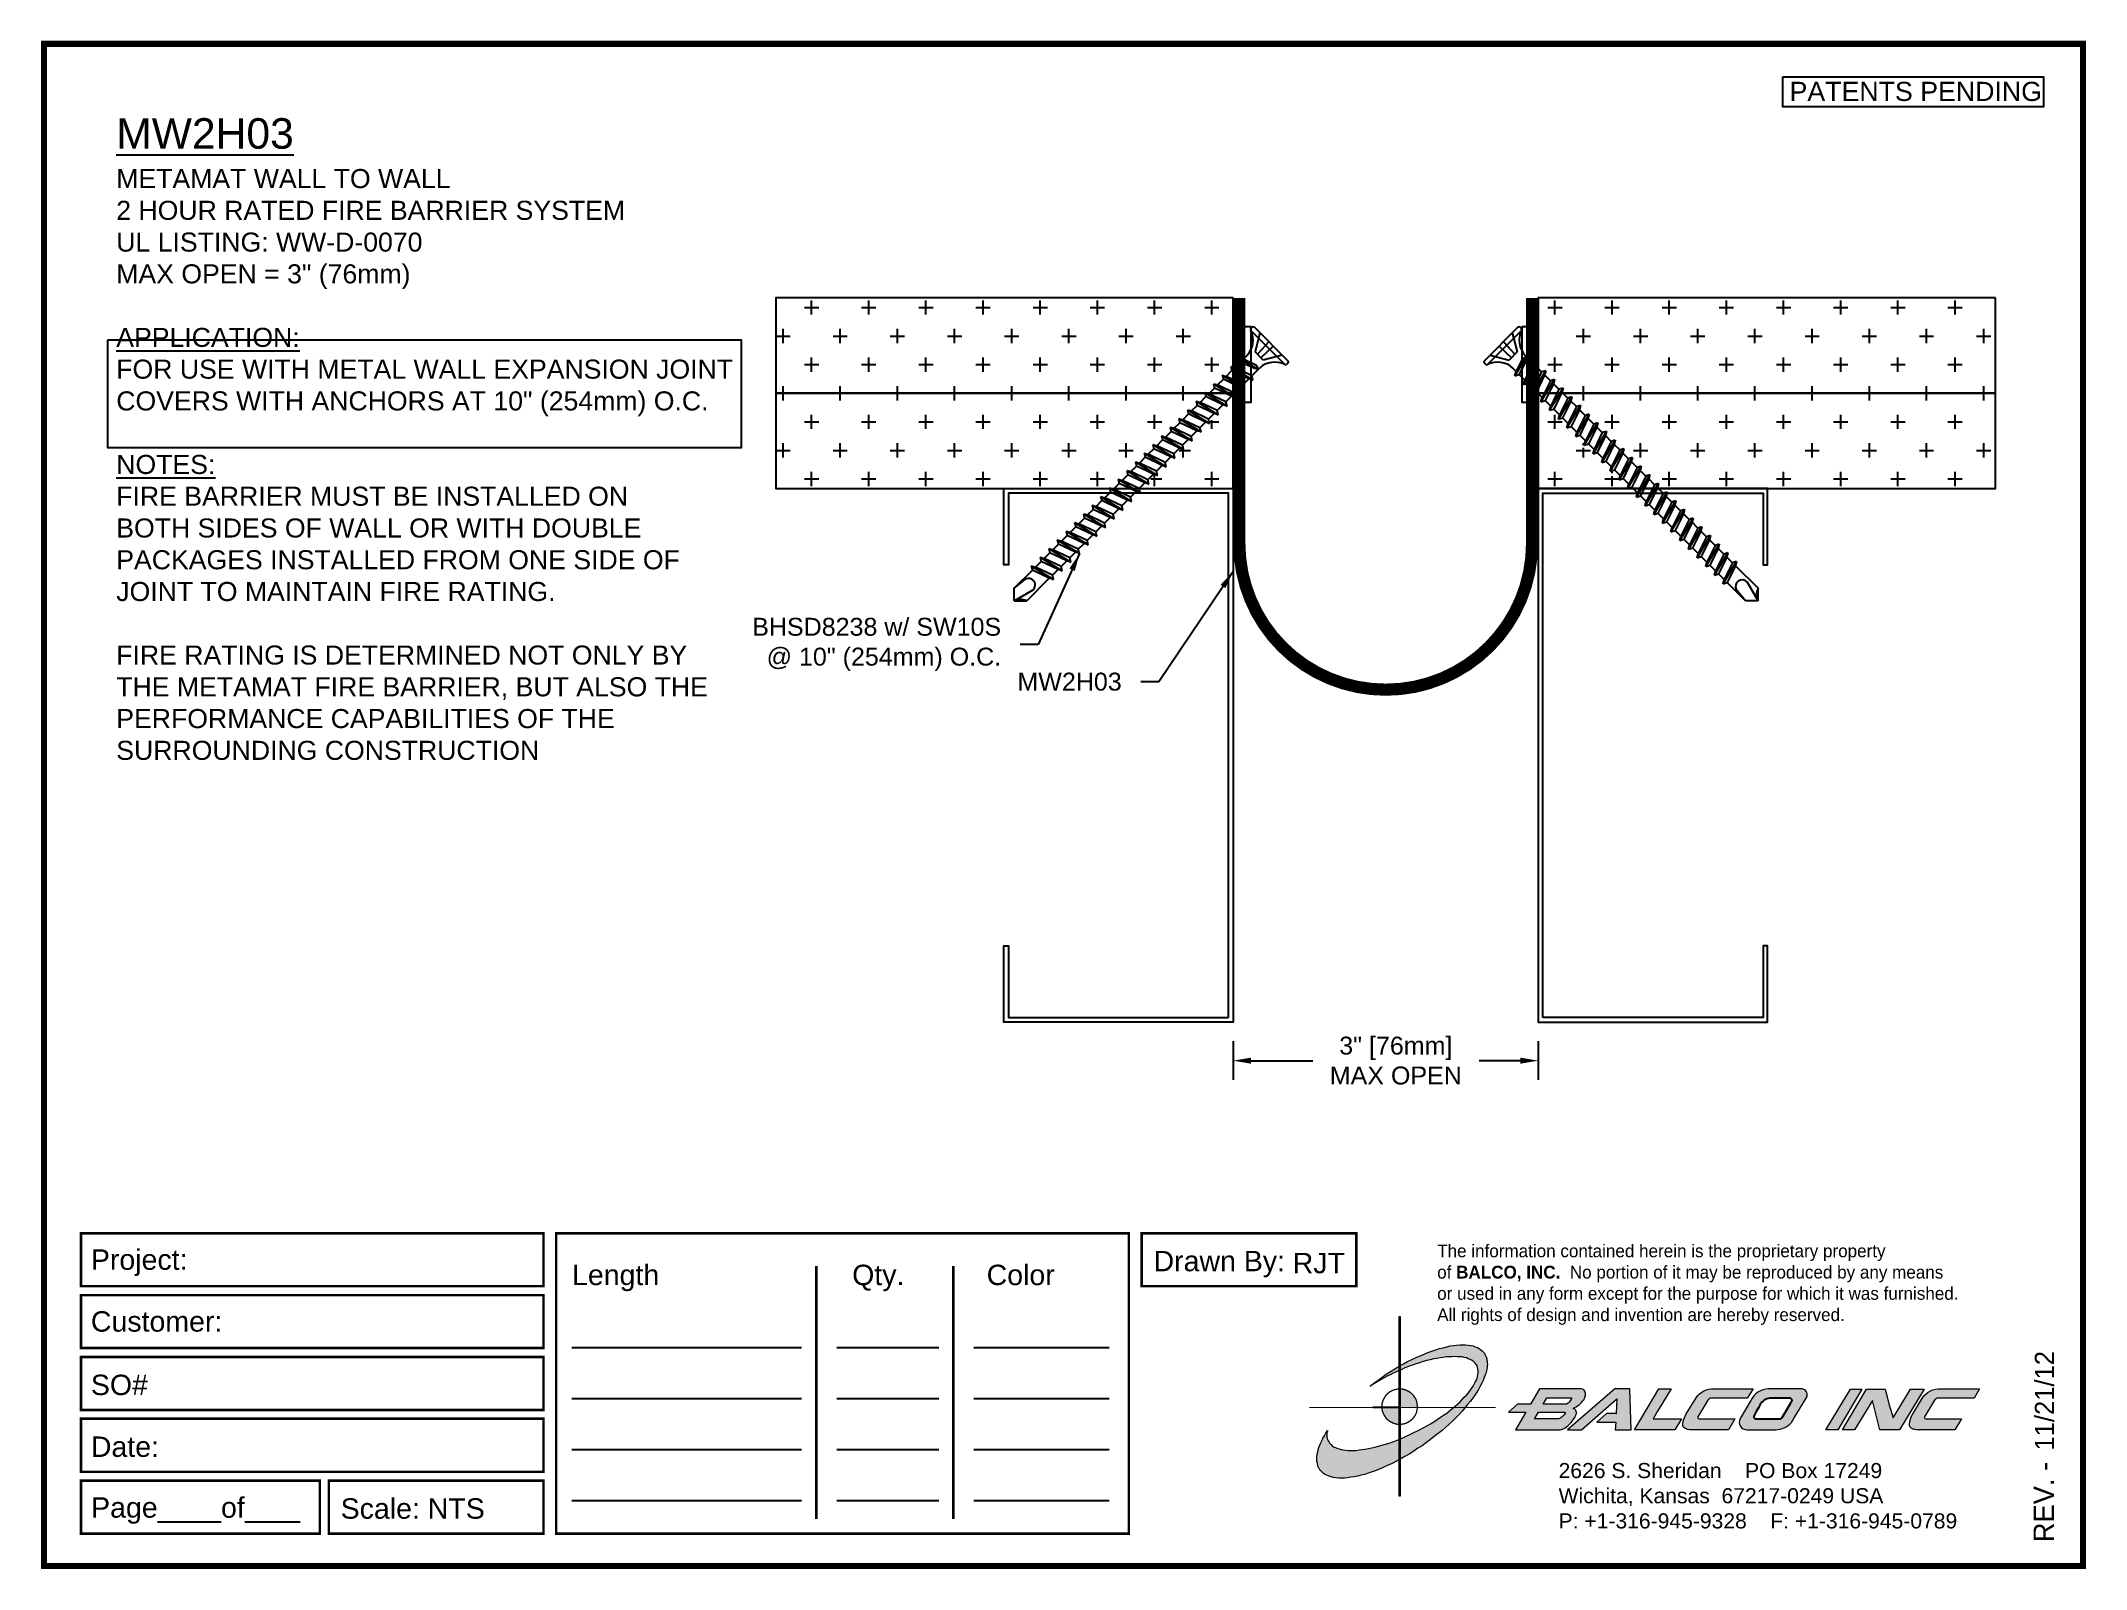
# Paper-space layout 'Layout1' of a CAD drawing. Header units: inches. Extents: x 0 to 10, y 0 to 7.5.
# The model-space entities are those that its viewports show. They can reach past a viewport. Long polylines and large blocks are cut down to what shows.
import ezdxf

# ---------------------------------------------------------------- set-up
doc = ezdxf.new("R2010")
doc.units = ezdxf.units.IN
doc.header["$MEASUREMENT"] = 0
doc.linetypes.add('HIDDEN2', pattern=[0.1875, 0.125, -0.0625])
for name, color, linetype in [('Anchors', 4, 'Continuous'), ('Border', 7, 'Continuous'), ('Conditions', 1, 'Continuous'), ('Dimensions', 3, 'Continuous'), ('Fire Blanket', 42, 'Continuous'), ('Text', 2, 'Continuous')]:
    doc.layers.add(name, color=color, linetype=linetype)
doc.styles.add('ARIAL', font='arial.ttf')
doc.styles.add('Copyright', font='ERASDEMI.TTF')
doc.dimstyles.new('ARIAL', dxfattribs={"dimtxt": 0.1175, "dimasz": 0.1175, "dimexe": 0.125, "dimexo": 0.125, "dimgap": 0.125, "dimtad": 0, "dimtih": 1, "dimtoh": 1, "dimdec": 4, "dimzin": 0, "dimdsep": 46, "dimlunit": 4, "dimtxsty": 'ARIAL', "dimcen": 0.09, "dimadec": 0, "dimazin": 0, "dimtfac": 1, "dimtdec": 4, "dimtofl": 0, "dimtmove": 0, "dimatfit": 3, "dimfxl": 0, "dimfrac": 2, "dimtolj": 1, "dimtzin": 0, "dimarcsym": 0})

# ---------------------------------------------------------------- blocks, each defined once
blk = doc.blocks.new('ACADlogo')
h = blk.add_hatch(color=256)
h.paths.add_polyline_path([(-3.346, 1.223), (-3.351, 1.223), (-3.351, 0.979), (-3.346, 0.982)])
h.paths.add_polyline_path([(-3.346, 0.961), (-3.351, 0.959), (-3.351, 0.868), (-3.346, 0.868)])
h.paths.add_polyline_path([(-3.346, 0.777), (-3.351, 0.777), (-3.351, 0.699), (-3.351, 0.695), (-3.35, 0.695), (-3.346, 0.695)])
h.paths.add_polyline_path([(-3.346, 0.864), (-3.346, 0.868), (-3.35, 0.868), (-3.351, 0.868), (-3.351, 0.777), (-3.346, 0.777), (-3.346, 0.778), (-3.348, 0.778)])
h.paths.add_polyline_path([(-3.346, 0.524), (-3.351, 0.521), (-3.351, 0.342), (-3.346, 0.342)])
h.paths.add_polyline_path([(-3.346, 0.695), (-3.351, 0.695), (-3.351, 0.621), (-3.346, 0.623)])
h.paths.add_polyline_path([(-3.346, 0.623), (-3.351, 0.621), (-3.351, 0.521), (-3.346, 0.524)])
h.paths.add_polyline_path([(-3.346, 0.982), (-3.351, 0.979), (-3.351, 0.959), (-3.346, 0.961)])
h = blk.add_hatch(color=175)
h.paths.add_polyline_path([(-3.518, 0.573), (-3.534, 0.571), (-3.548, 0.569), (-3.562, 0.567), (-3.576, 0.567), (-3.589, 0.566), (-3.602, 0.567), (-3.614, 0.568), (-3.625, 0.569), (-3.636, 0.572), (-3.646, 0.574), (-3.656, 0.577), (-3.664, 0.581), (-3.673, 0.585), (-3.679, 0.589), (-3.685, 0.595), (-3.688, 0.598), (-3.691, 0.6), (-3.695, 0.607), (-3.699, 0.614), (-3.703, 0.621), (-3.704, 0.626), (-3.705, 0.631), (-3.706, 0.637), (-3.706, 0.642), (-3.705, 0.648), (-3.705, 0.653), (-3.703, 0.659), (-3.702, 0.665), (-3.71, 0.652), (-3.717, 0.639), (-3.725, 0.626), (-3.731, 0.613), (-3.737, 0.601), (-3.741, 0.589), (-3.746, 0.577), (-3.749, 0.566), (-3.751, 0.555), (-3.753, 0.544), (-3.754, 0.538), (-3.754, 0.533), (-3.755, 0.523), (-3.754, 0.513), (-3.753, 0.508), (-3.752, 0.503), (-3.75, 0.494), (-3.748, 0.486), (-3.743, 0.477), (-3.74, 0.473), (-3.738, 0.469), (-3.734, 0.465), (-3.73, 0.461), (-3.723, 0.455), (-3.715, 0.449), (-3.706, 0.445), (-3.695, 0.44), (-3.685, 0.437), (-3.674, 0.434), (-3.661, 0.432), (-3.648, 0.431), (-3.634, 0.431), (-3.62, 0.431), (-3.604, 0.433), (-3.588, 0.435), (-3.572, 0.438), (-3.556, 0.441), (-3.538, 0.445), (-3.52, 0.449), (-3.503, 0.456), (-3.483, 0.461), (-3.464, 0.469), (-3.445, 0.477), (-3.426, 0.485), (-3.406, 0.494), (-3.385, 0.503), (-3.364, 0.514), (-3.351, 0.521), (-3.351, 0.621), (-3.364, 0.616), (-3.382, 0.609), (-3.4, 0.603), (-3.418, 0.598), (-3.436, 0.592), (-3.453, 0.587), (-3.47, 0.583), (-3.486, 0.579), (-3.503, 0.576)])
h.paths.add_polyline_path([(-3.215, 0.687), (-3.251, 0.667), (-3.289, 0.649), (-3.327, 0.631), (-3.345, 0.623), (-3.346, 0.623), (-3.346, 0.524), (-3.343, 0.525), (-3.323, 0.537), (-3.302, 0.549), (-3.28, 0.563), (-3.259, 0.577), (-3.238, 0.59), (-3.218, 0.605), (-3.198, 0.62), (-3.179, 0.635), (-3.16, 0.65), (-3.141, 0.665), (-3.123, 0.681), (-3.106, 0.696), (-3.089, 0.712), (-3.074, 0.727), (-3.058, 0.743), (-3.043, 0.759), (-3.03, 0.775), (-3.028, 0.777), (-3.085, 0.777), (-3.091, 0.772), (-3.105, 0.761), (-3.118, 0.75), (-3.134, 0.739), (-3.149, 0.729), (-3.165, 0.718), (-3.182, 0.707), (-3.198, 0.697)])
h.paths.add_polyline_path([(-2.921, 1.009), (-2.922, 1.015), (-2.924, 1.02), (-2.926, 1.029), (-2.931, 1.038), (-2.934, 1.043), (-2.936, 1.047), (-2.94, 1.05), (-2.943, 1.054), (-2.951, 1.06), (-2.959, 1.066), (-2.968, 1.071), (-2.978, 1.075), (-2.989, 1.079), (-3, 1.081), (-3.013, 1.083), (-3.026, 1.084), (-3.04, 1.084), (-3.054, 1.084), (-3.07, 1.083), (-3.085, 1.081), (-3.102, 1.079), (-3.118, 1.075), (-3.136, 1.07), (-3.153, 1.066), (-3.171, 1.06), (-3.191, 1.054), (-3.21, 1.047), (-3.229, 1.039), (-3.248, 1.031), (-3.268, 1.022), (-3.289, 1.012), (-3.31, 1.002), (-3.33, 0.991), (-3.346, 0.982), (-3.346, 0.961), (-3.342, 0.962), (-3.323, 0.971), (-3.305, 0.978), (-3.287, 0.984), (-3.268, 0.991), (-3.251, 0.996), (-3.234, 1.002), (-3.216, 1.007), (-3.199, 1.011), (-3.182, 1.015), (-3.167, 1.018), (-3.15, 1.021), (-3.136, 1.023), (-3.121, 1.025), (-3.107, 1.026), (-3.093, 1.026), (-3.079, 1.027), (-3.067, 1.026), (-3.054, 1.026), (-3.043, 1.025), (-3.032, 1.022), (-3.022, 1.02), (-3.013, 1.016), (-3.004, 1.013), (-2.997, 1.009), (-2.989, 1.005), (-2.983, 0.999), (-2.98, 0.996), (-2.978, 0.994), (-2.973, 0.987), (-2.969, 0.981), (-2.967, 0.973), (-2.965, 0.965), (-2.964, 0.957), (-2.964, 0.949), (-2.964, 0.944), (-2.965, 0.94), (-2.967, 0.93), (-2.969, 0.921), (-2.973, 0.911), (-2.978, 0.901), (-2.983, 0.891), (-2.989, 0.881), (-2.996, 0.871), (-3.004, 0.86), (-3.012, 0.849), (-3.021, 0.838), (-3.032, 0.827), (-3.042, 0.816), (-3.053, 0.805), (-3.065, 0.794), (-3.077, 0.783), (-3.085, 0.777), (-3.028, 0.777), (-3.016, 0.791), (-3.004, 0.806), (-2.992, 0.822), (-2.981, 0.837), (-2.971, 0.852), (-2.962, 0.866), (-2.954, 0.882), (-2.946, 0.896), (-2.939, 0.91), (-2.934, 0.924), (-2.929, 0.938), (-2.926, 0.944), (-2.925, 0.951), (-2.922, 0.963), (-2.92, 0.975), (-2.92, 0.982), (-2.919, 0.987), (-2.92, 0.999), (-2.92, 1.005)])
h.paths.add_polyline_path([(-3.372, 0.966), (-3.393, 0.953), (-3.415, 0.94), (-3.435, 0.925), (-3.455, 0.911), (-3.475, 0.897), (-3.494, 0.882), (-3.468, 0.898), (-3.439, 0.915), (-3.41, 0.93), (-3.396, 0.938), (-3.38, 0.945), (-3.351, 0.959), (-3.351, 0.979)])
h = blk.add_hatch(color=256)
h.paths.add_polyline_path([(-3.268, 0.814), (-3.27, 0.819), (-3.273, 0.824), (-3.276, 0.828), (-3.279, 0.833), (-3.282, 0.837), (-3.286, 0.841), (-3.29, 0.845), (-3.294, 0.849), (-3.298, 0.852), (-3.303, 0.855), (-3.308, 0.858), (-3.313, 0.86), (-3.318, 0.863), (-3.323, 0.864), (-3.328, 0.866), (-3.334, 0.867), (-3.339, 0.868), (-3.345, 0.868), (-3.346, 0.868), (-3.346, 0.777), (-3.335, 0.777), (-3.262, 0.777), (-3.262, 0.781), (-3.262, 0.787), (-3.263, 0.792), (-3.264, 0.798), (-3.265, 0.803), (-3.266, 0.808)])
h.paths.add_polyline_path([(-3.351, 0.777), (-3.436, 0.777), (-3.435, 0.773), (-3.435, 0.768), (-3.434, 0.762), (-3.432, 0.757), (-3.431, 0.752), (-3.428, 0.747), (-3.426, 0.742), (-3.423, 0.737), (-3.42, 0.732), (-3.417, 0.728), (-3.414, 0.723), (-3.41, 0.719), (-3.406, 0.716), (-3.401, 0.712), (-3.397, 0.709), (-3.392, 0.706), (-3.387, 0.704), (-3.382, 0.701), (-3.377, 0.699), (-3.372, 0.698), (-3.367, 0.696), (-3.361, 0.695), (-3.356, 0.695), (-3.351, 0.695)])
h.paths.add_polyline_path([(-3.346, 0.868), (-3.35, 0.868), (-3.351, 0.868), (-3.351, 0.777), (-3.346, 0.777)])
h = blk.add_hatch(color=256)
h.paths.add_polyline_path([(-2.438, 0.844, 0.412988), (-2.461, 0.869), (-2.663, 0.869), (-2.707, 0.794), (-2.771, 0.794), (-2.815, 0.755), (-2.73, 0.755), (-2.781, 0.668), (-2.563, 0.668, 0.107996), (-2.538, 0.677, 0.108939), (-2.494, 0.724, 0.080345), (-2.483, 0.745, 0.419497), (-2.499, 0.773, 0.149928), (-2.447, 0.815, 0.134283)])
h.paths.add_polyline_path([(-2.507, 0.821, -0.209012), (-2.532, 0.794), (-2.538, 0.794), (-2.646, 0.794), (-2.627, 0.825), (-2.51, 0.825, -0.56619)], flags=16)
h.paths.add_polyline_path([(-2.538, 0.75, -0.241309), (-2.569, 0.722), (-2.688, 0.722), (-2.669, 0.755), (-2.541, 0.755, -0.56619)], flags=16)
for points in [[(-2.285, 0.819), (-2.287, 0.748), (-2.335, 0.748), (-2.383, 0.705), (-2.29, 0.705), (-2.292, 0.668), (-2.215, 0.668), (-2.221, 0.869), (-2.295, 0.869), (-2.527, 0.668), (-2.458, 0.668)], [(-2.018, 0.869), (-2.079, 0.869), (-2.198, 0.668), (-2, 0.668), (-1.968, 0.722), (-2.107, 0.722), (-2.085, 0.759), (-2.064, 0.794)], [(-1.617, 0.869), (-1.807, 0.869, 0.270182), (-1.896, 0.825), (-1.946, 0.742, 0.109019), (-1.961, 0.695, 0.340665), (-1.945, 0.672, 0.129907), (-1.923, 0.668), (-1.738, 0.668), (-1.706, 0.722), (-1.878, 0.722), (-1.882, 0.722, -0.601242), (-1.887, 0.731), (-1.838, 0.813, -0.253048), (-1.821, 0.823), (-1.645, 0.823)], [(-1.083, 0.867), (-1.14, 0.867), (-1.261, 0.667), (-1.26, 0.667), (-1.202, 0.667)], [(-0.96, 0.83), (-0.969, 0.867), (-1.061, 0.867), (-1.179, 0.667), (-1.12, 0.667), (-1.031, 0.812), (-0.995, 0.667), (-0.9, 0.667), (-0.778, 0.867), (-0.846, 0.867), (-0.931, 0.727), (-0.951, 0.795)], [(-0.507, 0.869), (-0.697, 0.869, 0.270182), (-0.786, 0.825), (-0.836, 0.742, 0.109019), (-0.85, 0.695, 0.340665), (-0.835, 0.672, 0.129907), (-0.812, 0.668), (-0.628, 0.668), (-0.595, 0.722), (-0.768, 0.722), (-0.772, 0.722, -0.601242), (-0.777, 0.731), (-0.728, 0.813, -0.253048), (-0.71, 0.823), (-0.534, 0.823)], [(-3.346, 0.623), (-3.351, 0.621), (-3.351, 0.521), (-3.346, 0.524)]]:
    blk.add_hatch(color=256).paths.add_polyline_path(points)
h = blk.add_hatch(color=256)
h.paths.add_polyline_path([(-1.377, 0.868), (-1.383, 0.868), (-1.383, 0.868), (-1.44, 0.868), (-1.492, 0.868), (-1.541, 0.868, 0.297712), (-1.628, 0.811), (-1.68, 0.723, 0.585116), (-1.646, 0.668), (-1.506, 0.668, 0.210586), (-1.429, 0.703), (-1.415, 0.726), (-1.389, 0.769), (-1.352, 0.831, 0.4352)])
h.paths.add_polyline_path([(-1.437, 0.823, -0.603783), (-1.428, 0.805), (-1.431, 0.801), (-1.434, 0.796), (-1.438, 0.789), (-1.474, 0.728, -0.229001), (-1.489, 0.722), (-1.494, 0.722), (-1.501, 0.722), (-1.597, 0.722), (-1.604, 0.722, -0.492401), (-1.613, 0.734), (-1.601, 0.757), (-1.591, 0.775), (-1.582, 0.791, -0.238368), (-1.535, 0.823)], flags=16)
for q in [(-3.48, 0.777), (-3.351, 0.642)]:
    blk.add_line((-3.351, 0.777), q)
at = {"color": 7, "lineweight": 0}
for points in [[(-3.351, 1.223), (-3.346, 1.223), (-3.346, 0.342), (-3.351, 0.342), (-3.351, 1.223)], [(-2.292, 0.668), (-2.215, 0.668), (-2.221, 0.869), (-2.295, 0.869), (-2.527, 0.668), (-2.458, 0.668), (-2.285, 0.819), (-2.287, 0.748), (-2.286, 0.748), (-2.335, 0.748), (-2.383, 0.705), (-2.29, 0.705), (-2.292, 0.668), (-2.292, 0.668)], [(-2.198, 0.668), (-2.079, 0.869), (-2.018, 0.869), (-2.064, 0.794), (-2.085, 0.759), (-2.107, 0.722), (-1.968, 0.722), (-2, 0.668), (-2.198, 0.668), (-2.198, 0.668)], [(-1.383, 0.868), (-1.383, 0.868)], [(-1.261, 0.667), (-1.14, 0.867), (-1.083, 0.867), (-1.202, 0.667), (-1.26, 0.667), (-1.261, 0.667), (-1.261, 0.667)], [(-0.9, 0.667), (-0.995, 0.667), (-1.031, 0.812), (-1.12, 0.667), (-1.179, 0.667), (-1.061, 0.867), (-0.969, 0.867), (-0.96, 0.83), (-0.951, 0.795), (-0.931, 0.727), (-0.846, 0.867), (-0.778, 0.867), (-0.9, 0.667), (-0.9, 0.667)]]:
    blk.add_lwpolyline(points, dxfattribs=at)
at = {"color": 175, "lineweight": 0}
blk.add_lwpolyline([(-2.926, 1.029), (-2.924, 1.02), (-2.922, 1.015), (-2.921, 1.009), (-2.92, 1.005), (-2.92, 0.999), (-2.919, 0.987), (-2.92, 0.982), (-2.92, 0.975), (-2.922, 0.963), (-2.925, 0.951), (-2.926, 0.944), (-2.929, 0.938), (-2.934, 0.924), (-2.939, 0.91), (-2.946, 0.896), (-2.954, 0.882), (-2.962, 0.866), (-2.971, 0.852), (-2.981, 0.837), (-2.992, 0.822), (-3.004, 0.806), (-3.016, 0.791), (-3.03, 0.775), (-3.043, 0.759), (-3.058, 0.743), (-3.074, 0.727), (-3.089, 0.712), (-3.106, 0.696), (-3.123, 0.681), (-3.141, 0.665), (-3.16, 0.65), (-3.179, 0.635), (-3.198, 0.62), (-3.218, 0.605), (-3.238, 0.59), (-3.259, 0.577), (-3.28, 0.563), (-3.302, 0.549), (-3.323, 0.537), (-3.343, 0.525), (-3.364, 0.514), (-3.385, 0.503), (-3.406, 0.494), (-3.426, 0.485), (-3.445, 0.477), (-3.464, 0.469), (-3.483, 0.461), (-3.503, 0.456), (-3.52, 0.449), (-3.538, 0.445), (-3.556, 0.441), (-3.572, 0.438), (-3.588, 0.435), (-3.604, 0.433), (-3.62, 0.431), (-3.634, 0.431), (-3.648, 0.431), (-3.661, 0.432), (-3.674, 0.434), (-3.685, 0.437), (-3.695, 0.44), (-3.706, 0.445), (-3.715, 0.449), (-3.723, 0.455), (-3.73, 0.461), (-3.734, 0.465), (-3.738, 0.469), (-3.74, 0.473), (-3.743, 0.477), (-3.748, 0.486), (-3.75, 0.494), (-3.752, 0.503), (-3.753, 0.508), (-3.754, 0.513), (-3.755, 0.523), (-3.754, 0.533), (-3.754, 0.538), (-3.753, 0.544), (-3.751, 0.555), (-3.749, 0.566), (-3.746, 0.577), (-3.741, 0.589), (-3.737, 0.601), (-3.731, 0.613), (-3.725, 0.626), (-3.717, 0.639), (-3.71, 0.652), (-3.702, 0.665), (-3.703, 0.659), (-3.705, 0.653), (-3.705, 0.648), (-3.706, 0.642), (-3.706, 0.637), (-3.705, 0.631), (-3.704, 0.626), (-3.703, 0.621), (-3.699, 0.614), (-3.695, 0.607), (-3.691, 0.6), (-3.688, 0.598), (-3.685, 0.595), (-3.679, 0.589), (-3.673, 0.585), (-3.664, 0.581), (-3.656, 0.577), (-3.646, 0.574), (-3.636, 0.572), (-3.625, 0.569), (-3.614, 0.568), (-3.602, 0.567), (-3.589, 0.566), (-3.576, 0.567), (-3.562, 0.567), (-3.548, 0.569), (-3.534, 0.571), (-3.518, 0.573), (-3.503, 0.576), (-3.486, 0.579), (-3.47, 0.583), (-3.453, 0.587), (-3.436, 0.592), (-3.418, 0.598), (-3.4, 0.603), (-3.382, 0.609), (-3.364, 0.616), (-3.345, 0.623), (-3.327, 0.631), (-3.289, 0.649), (-3.251, 0.667), (-3.215, 0.687), (-3.198, 0.697), (-3.182, 0.707), (-3.165, 0.718), (-3.149, 0.729), (-3.134, 0.739), (-3.118, 0.75), (-3.105, 0.761), (-3.091, 0.772), (-3.077, 0.783), (-3.065, 0.794), (-3.053, 0.805), (-3.042, 0.816), (-3.032, 0.827), (-3.021, 0.838), (-3.012, 0.849), (-3.004, 0.86), (-2.996, 0.871), (-2.989, 0.881), (-2.983, 0.891), (-2.978, 0.901), (-2.973, 0.911), (-2.969, 0.921), (-2.967, 0.93), (-2.965, 0.94), (-2.964, 0.944), (-2.964, 0.949), (-2.964, 0.957), (-2.965, 0.965), (-2.967, 0.973), (-2.969, 0.981), (-2.973, 0.987), (-2.978, 0.994), (-2.98, 0.996), (-2.983, 0.999), (-2.989, 1.005), (-2.997, 1.009), (-3.004, 1.013), (-3.013, 1.016), (-3.022, 1.02), (-3.032, 1.022), (-3.043, 1.025), (-3.054, 1.026), (-3.067, 1.026), (-3.079, 1.027), (-3.093, 1.026), (-3.107, 1.026), (-3.121, 1.025), (-3.136, 1.023), (-3.15, 1.021), (-3.167, 1.018), (-3.182, 1.015), (-3.199, 1.011), (-3.216, 1.007), (-3.234, 1.002), (-3.251, 0.996), (-3.268, 0.991), (-3.287, 0.984), (-3.305, 0.978), (-3.323, 0.971), (-3.342, 0.962), (-3.38, 0.945), (-3.396, 0.938), (-3.41, 0.93), (-3.439, 0.915), (-3.468, 0.898), (-3.494, 0.882), (-3.475, 0.897), (-3.455, 0.911), (-3.435, 0.925), (-3.415, 0.94), (-3.393, 0.953), (-3.372, 0.966), (-3.351, 0.979), (-3.33, 0.991), (-3.31, 1.002), (-3.289, 1.012), (-3.268, 1.022), (-3.248, 1.031), (-3.229, 1.039), (-3.21, 1.047), (-3.191, 1.054), (-3.171, 1.06), (-3.153, 1.066), (-3.136, 1.07), (-3.118, 1.075), (-3.102, 1.079), (-3.085, 1.081), (-3.07, 1.083), (-3.054, 1.084), (-3.04, 1.084), (-3.026, 1.084), (-3.013, 1.083), (-3, 1.081), (-2.989, 1.079), (-2.978, 1.075), (-2.968, 1.071), (-2.959, 1.066), (-2.951, 1.06), (-2.943, 1.054), (-2.94, 1.05), (-2.936, 1.047), (-2.934, 1.043), (-2.931, 1.038), (-2.926, 1.029), (-2.926, 1.029)], dxfattribs=at)
at = {"color": 7, "lineweight": 0, "const_width": 0.0064}
blk.add_lwpolyline([(-3.262, 0.781), (-3.262, 0.787), (-3.263, 0.792), (-3.264, 0.798), (-3.265, 0.803), (-3.266, 0.808), (-3.268, 0.814), (-3.27, 0.819), (-3.273, 0.824), (-3.276, 0.828), (-3.279, 0.833), (-3.282, 0.837), (-3.286, 0.841), (-3.29, 0.845), (-3.294, 0.849), (-3.298, 0.852), (-3.303, 0.855), (-3.308, 0.858), (-3.313, 0.86), (-3.318, 0.863), (-3.323, 0.864), (-3.328, 0.866), (-3.334, 0.867), (-3.339, 0.868), (-3.345, 0.868), (-3.35, 0.868), (-3.356, 0.868), (-3.361, 0.867), (-3.367, 0.866), (-3.372, 0.865), (-3.377, 0.863), (-3.382, 0.862), (-3.387, 0.859), (-3.392, 0.857), (-3.397, 0.854), (-3.401, 0.851), (-3.406, 0.847), (-3.41, 0.843), (-3.414, 0.839), (-3.417, 0.835), (-3.42, 0.831), (-3.423, 0.826), (-3.426, 0.821), (-3.428, 0.816), (-3.431, 0.811), (-3.432, 0.806), (-3.434, 0.801), (-3.435, 0.795), (-3.435, 0.79), (-3.436, 0.784), (-3.436, 0.779), (-3.435, 0.773), (-3.435, 0.768), (-3.434, 0.762), (-3.432, 0.757), (-3.431, 0.752), (-3.428, 0.747), (-3.426, 0.742), (-3.423, 0.737), (-3.42, 0.732), (-3.417, 0.728), (-3.414, 0.723), (-3.41, 0.719), (-3.406, 0.716), (-3.401, 0.712), (-3.397, 0.709), (-3.392, 0.706), (-3.387, 0.704), (-3.382, 0.701), (-3.377, 0.699), (-3.372, 0.698), (-3.367, 0.696), (-3.361, 0.695), (-3.356, 0.695), (-3.35, 0.695), (-3.345, 0.695), (-3.339, 0.695), (-3.334, 0.696), (-3.328, 0.697), (-3.323, 0.698), (-3.318, 0.7), (-3.313, 0.702), (-3.308, 0.705), (-3.303, 0.708), (-3.298, 0.711), (-3.294, 0.714), (-3.29, 0.718), (-3.286, 0.721), (-3.282, 0.726), (-3.279, 0.73), (-3.276, 0.734), (-3.273, 0.739), (-3.27, 0.744), (-3.268, 0.749), (-3.266, 0.754), (-3.265, 0.76), (-3.264, 0.765), (-3.263, 0.77), (-3.262, 0.776), (-3.262, 0.781)], dxfattribs=at)
at = {"color": 7, "lineweight": 0}
for points in [[(-2.447, 0.815, 0.130368), (-2.438, 0.843, 0.448367), (-2.463, 0.869), (-2.663, 0.869), (-2.707, 0.794), (-2.771, 0.794), (-2.815, 0.755), (-2.73, 0.755), (-2.781, 0.668), (-2.563, 0.668, 0.107996), (-2.538, 0.677, 0.108939), (-2.494, 0.724, 0.077395), (-2.484, 0.744, 0.430878), (-2.499, 0.773, 0.149928)], [(-2.507, 0.821, -0.209012), (-2.532, 0.794), (-2.538, 0.794), (-2.646, 0.794), (-2.627, 0.825), (-2.512, 0.825), (-2.509, 0.825, -0.531288)], [(-1.838, 0.813), (-1.887, 0.731, 0.587385), (-1.882, 0.722), (-1.878, 0.722), (-1.706, 0.722), (-1.738, 0.668), (-1.923, 0.668, -0.129907), (-1.945, 0.672, -0.349839), (-1.961, 0.696, -0.107341), (-1.946, 0.742), (-1.896, 0.825, -0.270182), (-1.807, 0.869), (-1.617, 0.869), (-1.645, 0.823), (-1.821, 0.823, 0.252436)], [(-1.68, 0.723, 0.585116), (-1.646, 0.668), (-1.506, 0.668, 0.210586), (-1.429, 0.703), (-1.415, 0.726), (-1.389, 0.769), (-1.352, 0.831, 0.4352), (-1.377, 0.868), (-1.383, 0.868), (-1.383, 0.868), (-1.44, 0.868), (-1.492, 0.868), (-1.541, 0.868, 0.297712), (-1.628, 0.811)], [(-0.728, 0.813), (-0.777, 0.731, 0.587385), (-0.772, 0.722), (-0.768, 0.722), (-0.595, 0.722), (-0.628, 0.668), (-0.812, 0.668, -0.129907), (-0.835, 0.672, -0.349839), (-0.85, 0.696, -0.107341), (-0.836, 0.742), (-0.786, 0.825, -0.270182), (-0.697, 0.869), (-0.507, 0.869), (-0.534, 0.823), (-0.71, 0.823, 0.252436)], [(-2.569, 0.722), (-2.688, 0.722), (-2.669, 0.755), (-2.543, 0.755), (-2.54, 0.755, -0.531288), (-2.538, 0.75, -0.241309)]]:
    blk.add_lwpolyline(points, format="xyb", close=True, dxfattribs=at)
blk.add_lwpolyline([(-1.437, 0.823), (-1.535, 0.823, 0.238368), (-1.582, 0.791), (-1.591, 0.775), (-1.601, 0.757), (-1.613, 0.734, 0.490298), (-1.604, 0.722), (-1.597, 0.722), (-1.501, 0.722), (-1.494, 0.722), (-1.489, 0.722, 0.229001), (-1.474, 0.728), (-1.438, 0.789), (-1.434, 0.796), (-1.431, 0.801), (-1.428, 0.805, 0.603783)], format="xyb", close=True)
blk.add_lwpolyline([(-2.879, 0.777, 0.00455, 0.00455, 0), (-3.791, 0.777, 0.00183, 0.00183, 0), (-3.791, 0.777, 0.00183, 0.00183, 0)], format="xyseb", dxfattribs=at)
blk = doc.blocks.new('Quantity Data')
at = {"layer": 'Border', "color": 253}
for p, q in [((2.755, 1.254), (3.881, 1.254)), ((4.054, 1.254), (4.553, 1.254)), ((4.725, 1.254), (5.389, 1.254)), ((2.755, 1.004), (3.881, 1.004)), ((4.054, 1.004), (4.553, 1.004)), ((4.725, 1.004), (5.389, 1.004)), ((2.755, 0.754), (3.881, 0.754)), ((4.054, 0.754), (4.553, 0.754)), ((4.725, 0.754), (5.389, 0.754)), ((2.755, 0.504), (3.881, 0.504)), ((4.054, 0.504), (4.553, 0.504)), ((4.725, 0.504), (5.389, 0.504))]:
    blk.add_line(p, q, dxfattribs=at)
at = {"layer": 'Border', "const_width": 0.0125}
blk.add_lwpolyline([(5.485, 0.341), (2.678, 0.341), (2.678, 1.813), (5.485, 1.813)], close=True, dxfattribs=at)
for points in [[(3.953, 1.653), (3.953, 0.412)], [(4.625, 1.653), (4.625, 0.412)]]:
    blk.add_lwpolyline(points, dxfattribs=at)
at = {"layer": 'Border', "style": 'ARIAL'}
for s, p in [('Length', (2.756, 1.559)), ('Qty.', (4.129, 1.559)), ('Color', (4.788, 1.559))]:
    blk.add_text(s, height=0.1, dxfattribs=at).set_placement(p)
blk = doc.blocks.new('Drawn By')
at = {"layer": 'Border', "const_width": 0.0125}
blk.add_lwpolyline([(5.38, 1.813), (6.432, 1.813), (6.432, 1.554), (5.38, 1.554)], close=True, dxfattribs=at)
at = {"layer": 'Border', "style": 'ARIAL'}
blk.add_text('Drawn By: ', height=0.1, dxfattribs=at).set_placement((5.438, 1.627))
blk.add_attdef('XXX', (6.12, 1.617), '', height=0.1, dxfattribs=at)
blk = doc.blocks.new('Project Info')
at = {"layer": 'Border', "const_width": 0.0125}
for points in [[(0.182, 1.813), (2.448, 1.813), (2.448, 1.554), (0.182, 1.554)], [(0.182, 1.51), (2.448, 1.51), (2.448, 1.251), (0.182, 1.251)], [(0.182, 1.207), (2.448, 1.207), (2.448, 0.947), (0.182, 0.947)], [(0.182, 0.904), (2.448, 0.904), (2.448, 0.644), (0.182, 0.644)], [(0.182, 0.6), (1.352, 0.6), (1.352, 0.341), (0.182, 0.341)], [(1.396, 0.6), (2.448, 0.6), (2.448, 0.341), (1.396, 0.341)]]:
    blk.add_lwpolyline(points, close=True, dxfattribs=at)
at = {"layer": 'Border', "style": 'ARIAL'}
for s, p in [('Project:', (0.23, 1.634)), ('Customer:', (0.23, 1.331)), ('SO#', (0.23, 1.02)), ('Date:', (0.23, 0.717)), ('Page%%u        %%uof%%u       ', (0.231, 0.419)), ('Scale: NTS', (1.454, 0.414))]:
    blk.add_text(s, height=0.1, dxfattribs=at).set_placement(p)
blk = doc.blocks.new('REV')
at = {"style": 'Copyright'}
blk.add_text('REV. -', height=0.1, rotation=90, dxfattribs=at).set_placement((-0.142, 0.117))
at = {"style": 'Copyright', "flags": 4}
blk.add_attdef('REVISIONDATE', (-0.142, 0.566), '', height=0.0938, rotation=90, dxfattribs=at)
blk = doc.blocks.new('Metal Stud')
blk.add_lwpolyline([(13.934, 10.019), (13.934, 6.579), (12.489, 6.579), (12.489, 7.049), (12.459, 7.049), (12.459, 6.549), (13.964, 6.549), (13.964, 10.049), (12.459, 10.049), (12.459, 9.549), (12.489, 9.549), (12.489, 10.019)], close=True)
blk = doc.blocks.new('*D6')
at = {"layer": 'Defpoints', "color": 0}
for p in [(1.505, 0), (3.505, 0), (3.505, -0.253)]:
    blk.add_point(p, dxfattribs=at)
at = {"layer": 'Dimensions', "color": 0, "lineweight": -2}
for p, q in [((1.505, -0.125), (1.505, -0.378)), ((3.505, -0.125), (3.505, -0.378)), ((1.622, -0.253), (2.026, -0.253)), ((3.387, -0.253), (3.117, -0.253))]:
    blk.add_line(p, q, dxfattribs=at)
at = {"layer": 'Dimensions', "color": 0}
for points in [[(1.622, -0.233), (1.622, -0.273), (1.505, -0.253)], [(3.387, -0.233), (3.387, -0.273), (3.505, -0.253)]]:
    blk.add_solid(points, dxfattribs=at)
at = {"layer": 'Dimensions', "color": 0, "insert": (2.571, -0.253), "char_height": 0.1175, "attachment_point": 5, "style": 'ARIAL'}
blk.add_mtext('\\A1;3" [76mm] \\PMAX OPEN', dxfattribs=at)
blk = doc.blocks.new('BHSD8238')
for p, q in [((-0.158, 0), (0.158, 0)), ((-0.166, -0.008), (-0.166, -0.023)), ((-0.158, -0.031), (0.158, -0.031)), ((0.166, -0.008), (0.166, -0.023)), ((-0.083, -0.211), (0.058, -0.177)), ((-0.083, -0.211), (-0.058, -0.197)), ((-0.083, -0.211), (-0.058, -0.225)), ((-0.083, -0.291), (0.083, -0.251)), ((-0.058, -0.197), (-0.058, -0.164)), ((0.032, -0.166), (-0.058, -0.197)), ((0.032, -0.193), (-0.058, -0.225)), ((-0.058, -0.277), (-0.058, -0.225)), ((0.058, -0.237), (-0.058, -0.277)), ((0.058, -0.265), (-0.058, -0.305)), ((0.032, -0.166), (0.058, -0.177)), ((0.058, -0.177), (0.032, -0.193)), ((0.058, -0.237), (0.058, -0.166)), ((0.083, -0.251), (0.058, -0.237)), ((0.083, -0.251), (0.058, -0.265)), ((0.058, -0.317), (0.058, -0.265)), ((-0.083, -0.291), (-0.058, -0.277)), ((-0.083, -0.291), (-0.058, -0.305)), ((-0.083, -0.372), (0.083, -0.331)), ((-0.083, -0.372), (-0.058, -0.358)), ((-0.083, -0.372), (-0.058, -0.385)), ((-0.058, -0.358), (-0.058, -0.305)), ((0.058, -0.317), (-0.058, -0.358)), ((0.058, -0.345), (-0.058, -0.385)), ((-0.058, -0.438), (-0.058, -0.385)), ((0.058, -0.398), (-0.058, -0.438)), ((0.083, -0.331), (0.058, -0.317)), ((0.083, -0.331), (0.058, -0.345)), ((0.058, -0.398), (0.058, -0.345)), ((0.083, -0.412), (0.058, -0.398)), ((-0.083, -0.452), (0.083, -0.412)), ((-0.083, -0.452), (-0.058, -0.438)), ((-0.083, -0.452), (-0.058, -0.466)), ((-0.083, -0.532), (0.083, -0.492)), ((-0.083, -0.532), (-0.058, -0.519)), ((-0.083, -0.532), (-0.058, -0.546)), ((0.058, -0.426), (-0.058, -0.466)), ((-0.058, -0.519), (-0.058, -0.466)), ((0.058, -0.478), (-0.058, -0.519)), ((0.058, -0.506), (-0.058, -0.546)), ((0.083, -0.412), (0.058, -0.426)), ((0.058, -0.478), (0.058, -0.426)), ((0.083, -0.492), (0.058, -0.478)), ((0.083, -0.492), (0.058, -0.506)), ((0.058, -0.559), (0.058, -0.506)), ((-0.083, -0.613), (0.083, -0.573)), ((-0.083, -0.613), (-0.058, -0.599)), ((-0.083, -0.613), (-0.058, -0.627)), ((-0.083, -0.693), (0.083, -0.653)), ((-0.058, -0.599), (-0.058, -0.546)), ((0.058, -0.559), (-0.058, -0.599)), ((0.058, -0.587), (-0.058, -0.627)), ((-0.058, -0.679), (-0.058, -0.627)), ((0.058, -0.639), (-0.058, -0.679)), ((0.058, -0.667), (-0.058, -0.707)), ((0.083, -0.573), (0.058, -0.559)), ((0.083, -0.573), (0.058, -0.587)), ((0.058, -0.639), (0.058, -0.587)), ((0.083, -0.653), (0.058, -0.639)), ((0.083, -0.653), (0.058, -0.667)), ((0.058, -0.72), (0.058, -0.667)), ((-0.083, -0.693), (-0.058, -0.679)), ((-0.083, -0.693), (-0.058, -0.707)), ((-0.083, -0.774), (0.083, -0.733)), ((-0.083, -0.774), (-0.058, -0.76)), ((-0.083, -0.774), (-0.058, -0.788)), ((-0.058, -0.76), (-0.058, -0.707)), ((0.058, -0.72), (-0.058, -0.76)), ((0.058, -0.747), (-0.058, -0.788)), ((-0.058, -0.84), (-0.058, -0.788)), ((0.058, -0.8), (-0.058, -0.84)), ((0.083, -0.733), (0.058, -0.72)), ((0.083, -0.733), (0.058, -0.747)), ((0.058, -0.8), (0.058, -0.747)), ((0.083, -0.814), (0.058, -0.8)), ((-0.083, -0.854), (0.083, -0.814)), ((-0.083, -0.854), (-0.058, -0.84)), ((-0.083, -0.854), (-0.058, -0.868)), ((-0.083, -0.935), (0.083, -0.894)), ((-0.083, -0.935), (-0.058, -0.921)), ((-0.083, -0.935), (-0.058, -0.948)), ((0.058, -0.828), (-0.058, -0.868)), ((-0.058, -0.921), (-0.058, -0.868)), ((0.058, -0.88), (-0.058, -0.921)), ((0.058, -0.908), (-0.058, -0.948)), ((0.083, -0.814), (0.058, -0.828)), ((0.058, -0.88), (0.058, -0.828)), ((0.083, -0.894), (0.058, -0.88)), ((0.083, -0.894), (0.058, -0.908)), ((0.058, -0.961), (0.058, -0.908)), ((-0.083, -1.015), (0.083, -0.975)), ((-0.083, -1.015), (-0.058, -1.001)), ((-0.083, -1.015), (-0.058, -1.029)), ((-0.083, -1.095), (0.083, -1.055)), ((-0.058, -1.001), (-0.058, -0.948)), ((0.058, -0.961), (-0.058, -1.001)), ((0.058, -0.989), (-0.058, -1.029)), ((-0.058, -1.081), (-0.058, -1.029)), ((0.058, -1.041), (-0.058, -1.081)), ((0.058, -1.069), (-0.058, -1.109)), ((0.083, -0.975), (0.058, -0.961)), ((0.083, -0.975), (0.058, -0.989)), ((0.058, -1.041), (0.058, -0.989)), ((0.083, -1.055), (0.058, -1.041)), ((0.083, -1.055), (0.058, -1.069)), ((0.058, -1.122), (0.058, -1.069)), ((-0.083, -1.095), (-0.058, -1.081)), ((-0.083, -1.095), (-0.058, -1.109)), ((-0.083, -1.176), (0.083, -1.136)), ((-0.083, -1.176), (-0.058, -1.162)), ((-0.083, -1.176), (-0.058, -1.19)), ((-0.058, -1.162), (-0.058, -1.109)), ((0.058, -1.122), (-0.058, -1.162)), ((0.058, -1.149), (-0.058, -1.19)), ((-0.058, -1.242), (-0.058, -1.19)), ((0.058, -1.202), (-0.058, -1.242)), ((0.083, -1.136), (0.058, -1.122)), ((0.083, -1.136), (0.058, -1.149)), ((0.058, -1.202), (0.058, -1.149)), ((0.083, -1.216), (0.058, -1.202)), ((-0.083, -1.256), (0.083, -1.216)), ((-0.083, -1.256), (-0.058, -1.242)), ((-0.083, -1.256), (-0.058, -1.27)), ((-0.083, -1.337), (0.083, -1.296)), ((-0.083, -1.337), (-0.058, -1.323)), ((-0.083, -1.337), (-0.058, -1.351)), ((0.058, -1.23), (-0.058, -1.27)), ((-0.058, -1.323), (-0.058, -1.27)), ((0.058, -1.283), (-0.058, -1.323)), ((0.058, -1.31), (-0.058, -1.351)), ((0.083, -1.216), (0.058, -1.23)), ((0.058, -1.283), (0.058, -1.23)), ((0.083, -1.296), (0.058, -1.283)), ((0.083, -1.296), (0.058, -1.31)), ((0.058, -1.363), (0.058, -1.31)), ((-0.083, -1.417), (0.083, -1.377)), ((-0.083, -1.417), (-0.058, -1.403)), ((-0.083, -1.417), (-0.058, -1.431)), ((-0.083, -1.498), (0.083, -1.457)), ((-0.058, -1.403), (-0.058, -1.351)), ((0.058, -1.363), (-0.058, -1.403)), ((0.058, -1.391), (-0.058, -1.431)), ((-0.058, -1.484), (-0.058, -1.431)), ((0.058, -1.443), (-0.058, -1.484)), ((0.058, -1.471), (-0.058, -1.511)), ((0.083, -1.377), (0.058, -1.363)), ((0.083, -1.377), (0.058, -1.391)), ((0.058, -1.443), (0.058, -1.391)), ((0.083, -1.457), (0.058, -1.443)), ((0.083, -1.457), (0.058, -1.471)), ((0.058, -1.524), (0.058, -1.471)), ((-0.083, -1.498), (-0.058, -1.484)), ((-0.083, -1.498), (-0.058, -1.511)), ((-0.083, -1.578), (0.083, -1.538)), ((-0.083, -1.578), (-0.058, -1.564)), ((-0.083, -1.578), (-0.058, -1.592)), ((-0.058, -1.564), (-0.058, -1.511)), ((0.058, -1.524), (-0.058, -1.564)), ((0.058, -1.552), (-0.058, -1.592)), ((-0.058, -1.644), (-0.058, -1.592)), ((0.058, -1.604), (-0.058, -1.644)), ((0.083, -1.538), (0.058, -1.524)), ((0.083, -1.538), (0.058, -1.552)), ((0.058, -1.604), (0.058, -1.552)), ((0.083, -1.618), (0.058, -1.604)), ((-0.083, -1.658), (0.083, -1.618)), ((-0.083, -1.658), (-0.058, -1.644)), ((-0.083, -1.658), (-0.058, -1.672)), ((-0.083, -1.739), (0.083, -1.699)), ((-0.083, -1.739), (-0.058, -1.725)), ((-0.083, -1.739), (-0.058, -1.753)), ((0.058, -1.632), (-0.058, -1.672)), ((-0.058, -1.725), (-0.058, -1.672)), ((0.058, -1.685), (-0.058, -1.725)), ((0.058, -1.712), (-0.058, -1.753)), ((0.083, -1.618), (0.058, -1.632)), ((0.058, -1.685), (0.058, -1.632)), ((0.083, -1.699), (0.058, -1.685)), ((0.083, -1.699), (0.058, -1.712)), ((0.058, -1.765), (0.058, -1.712)), ((-0.083, -1.819), (0.083, -1.779)), ((-0.083, -1.819), (-0.058, -1.805)), ((-0.083, -1.819), (-0.058, -1.833)), ((-0.083, -1.9), (0.083, -1.859)), ((-0.058, -1.805), (-0.058, -1.753)), ((0.058, -1.765), (-0.058, -1.805)), ((0.058, -1.793), (-0.058, -1.833)), ((-0.058, -1.886), (-0.058, -1.833)), ((0.058, -1.846), (-0.058, -1.886)), ((0.058, -1.873), (-0.058, -1.914)), ((0.083, -1.779), (0.058, -1.765)), ((0.083, -1.779), (0.058, -1.793)), ((0.058, -1.846), (0.058, -1.793)), ((0.083, -1.859), (0.058, -1.846)), ((0.083, -1.859), (0.058, -1.873)), ((0.058, -1.926), (0.058, -1.873)), ((-0.083, -1.9), (-0.058, -1.886)), ((-0.083, -1.9), (-0.058, -1.914)), ((-0.083, -1.98), (0.083, -1.94)), ((-0.083, -1.98), (-0.058, -1.966)), ((-0.083, -1.98), (-0.058, -1.994)), ((-0.058, -1.966), (-0.058, -1.914)), ((0.058, -1.926), (-0.058, -1.966)), ((0.058, -1.954), (-0.058, -1.994)), ((-0.058, -2.047), (-0.058, -1.994)), ((0.058, -2.006), (-0.058, -2.047)), ((0.083, -1.94), (0.058, -1.926)), ((0.083, -1.94), (0.058, -1.954)), ((0.058, -2.006), (0.058, -1.954)), ((0.083, -2.02), (0.058, -2.006)), ((-0.083, -2.06), (0.083, -2.02)), ((-0.083, -2.06), (-0.058, -2.047)), ((-0.083, -2.06), (-0.058, -2.074)), ((-0.083, -2.141), (0.083, -2.101)), ((-0.083, -2.141), (-0.058, -2.127)), ((-0.083, -2.141), (-0.058, -2.155)), ((0.058, -2.034), (-0.058, -2.074)), ((-0.058, -2.127), (-0.058, -2.074)), ((0.058, -2.087), (-0.058, -2.127)), ((0.058, -2.115), (-0.058, -2.155)), ((0.083, -2.02), (0.058, -2.034)), ((0.058, -2.087), (0.058, -2.034)), ((0.083, -2.101), (0.058, -2.087)), ((0.083, -2.101), (0.058, -2.115)), ((0.058, -2.115), (0.058, -2.324)), ((-0.058, -2.324), (-0.058, -2.155)), ((-0.058, -2.324), (-0.048, -2.229)), ((0, -2.382), (0.037, -2.243)), ((0, -2.382), (-0.058, -2.324)), ((0, -2.382), (0.058, -2.324))]:
    blk.add_line(p, q)
at = {"linetype": 'HIDDEN2'}
for p, q in [((-0.103, 0), (-0.038, -0.111)), ((-0.02, 0), (-0.016, -0.111)), ((0.02, 0), (0.016, -0.111)), ((0.103, 0), (0.038, -0.111)), ((0.038, -0.111), (-0.038, -0.111))]:
    blk.add_line(p, q, dxfattribs=at)
for centre, radius, start, end in [((-0.158, -0.008), 0.00781, 90, 180), ((0.158, -0.008), 0.00781, 0, 90), ((-0.158, -0.023), 0.00781, 180, 270), ((-0.206, -0.171), 0.148, 2.0383, 71.1021), ((0.206, -0.171), 0.148, 108.8979, 177.9617), ((0.158, -0.023), 0.00781, 270, 0), ((-0.007, -2.242), 0.0433, 358.315, 162.8045), ((0.087, -2.412), 0.0922, 108.6241, 161.3759)]:
    blk.add_arc(centre, radius, start, end)
blk = doc.blocks.new('#10 Washer')
at = {"layer": 'Anchors'}
blk.add_lwpolyline([(20.29, 11.42), (20.244, 11.441), (20.039, 10.985), (20.085, 10.964)], close=True, dxfattribs=at)

msp = doc.modelspace()

# ---------------------------------------------------------------- hatches: boundary and pattern name
at = {"layer": 'Conditions'}
h = msp.add_hatch(dxfattribs=at)
h.set_pattern_fill('CROSS', color=256, scale=0.75, style=0)
h.set_pattern_definition([(0, (-1.49533, 0), (0.1875, 0.1875), [0.09375, -0.28125]), (90, (-1.44846, -0.04688), (-0.1875, 0.1875), [0.09375, -0.28125])])
h.paths.add_polyline_path([(6.50467, 4.75), (3.50467, 4.75), (3.50467, 4.2657), (3.5074, 4.26296), (3.53566, 4.27108), (3.52754, 4.24283), (3.56633, 4.20403), (3.59458, 4.21215), (3.58646, 4.1839), (3.62525, 4.14511), (3.65351, 4.15323), (3.6454, 4.125), (6.50467, 4.125)])
h.paths.add_polyline_path([(6.50467, 4.125), (3.64599, 4.125), (3.64557, 4.1248), (3.68418, 4.08618), (3.71243, 4.0943), (3.70431, 4.06605), (3.74311, 4.02726), (3.77136, 4.03538), (3.76324, 4.00712), (3.80203, 3.96833), (3.83028, 3.97645), (3.82216, 3.9482), (3.86096, 3.90941), (3.88921, 3.91752), (3.88109, 3.88927), (3.91988, 3.85048), (3.94813, 3.8586), (3.94002, 3.83035), (3.97881, 3.79155), (4.00706, 3.79967), (3.99894, 3.77142), (4.03773, 3.73263), (4.06599, 3.74075), (4.05787, 3.7125), (4.10617, 3.6642), (4.13442, 3.67231), (4.1263, 3.64406), (4.16509, 3.60527), (4.19334, 3.61339), (4.18523, 3.58514), (4.22402, 3.54634), (4.25227, 3.55446), (4.24415, 3.52621), (4.27036, 3.5), (6.50467, 3.5)])
h.paths.add_polyline_path([(3.80535, 3.79531), (3.76699, 3.83366), (3.73812, 3.82536), (3.74642, 3.85424), (3.70807, 3.89259), (3.6792, 3.88429), (3.68749, 3.91316), (3.64914, 3.95151), (3.62027, 3.94322), (3.62857, 3.97209), (3.59022, 4.01044), (3.56135, 4.00214), (3.56964, 4.03101), (3.53129, 4.06936), (3.50467, 4.06171), (3.50467, 3.5), (4.10066, 3.5), (4.07113, 3.52953), (4.04226, 3.52123), (4.05056, 3.5501), (4.0122, 3.58845), (3.98333, 3.58015), (3.99163, 3.60902), (3.94377, 3.65688), (3.9149, 3.64859), (3.9232, 3.67746), (3.88485, 3.71581), (3.85597, 3.70751), (3.86427, 3.73638), (3.82592, 3.77474), (3.79705, 3.76644)])
h.paths.add_polyline_path([(1.50467, 4.05938), (1.46992, 4.06936), (1.43157, 4.03101), (1.43986, 4.00214), (1.41099, 4.01044), (1.37264, 3.97209), (1.38094, 3.94322), (1.35207, 3.95151), (1.31372, 3.91316), (1.32201, 3.88429), (1.29314, 3.89259), (1.25479, 3.85424), (1.26309, 3.82536), (1.23422, 3.83366), (1.19587, 3.79531), (1.20416, 3.76644), (1.17529, 3.77474), (1.13694, 3.73638), (1.14524, 3.70751), (1.11637, 3.71581), (1.07801, 3.67746), (1.08631, 3.64859), (1.05744, 3.65688), (1.00958, 3.60902), (1.01788, 3.58015), (0.98901, 3.58845), (0.95066, 3.5501), (0.95895, 3.52123), (0.93008, 3.52953), (0.90056, 3.5), (1.50467, 3.5)])
h.paths.add_polyline_path([(1.50467, 4.75), (-1.49533, 4.75), (-1.49533, 4.125), (1.35582, 4.125), (1.3477, 4.15323), (1.37596, 4.14511), (1.41475, 4.1839), (1.40663, 4.21215), (1.43488, 4.20403), (1.47367, 4.24283), (1.46556, 4.27108), (1.49381, 4.26296), (1.50467, 4.27382)])
h.paths.add_polyline_path([(1.17905, 3.9482), (1.17093, 3.97645), (1.19918, 3.96833), (1.23797, 4.00712), (1.22985, 4.03538), (1.25811, 4.02726), (1.2969, 4.06605), (1.28878, 4.0943), (1.31734, 4.08609), (1.43139, 4.03083), (1.46992, 4.06936), (1.49879, 4.06107), (1.39398, 4.125), (-1.49533, 4.125), (-1.49533, 3.5), (0.73085, 3.5), (0.75706, 3.52621), (0.74894, 3.55446), (0.77719, 3.54634), (0.81599, 3.58514), (0.80787, 3.61339), (0.83612, 3.60527), (0.87491, 3.64406), (0.86679, 3.67231), (0.89504, 3.6642), (0.94334, 3.7125), (0.93523, 3.74075), (0.96348, 3.73263), (1.00227, 3.77142), (0.99415, 3.79967), (1.0224, 3.79155), (1.0612, 3.83035), (1.05308, 3.8586), (1.08133, 3.85048), (1.12012, 3.88927), (1.112, 3.91752), (1.14025, 3.90941)])

# ---------------------------------------------------------------- linework, layer by layer
for points in [[(1.50467, 4.75), (-1.49533, 4.75), (-1.49533, 4.125), (1.50467, 4.125), (1.50467, 4.75)], [(6.50467, 4.75), (3.50467, 4.75), (3.50467, 4.125), (6.50467, 4.125), (6.50467, 4.75)], [(1.50467, 4.125), (-1.49533, 4.125), (-1.49533, 3.5), (1.50467, 3.5), (1.50467, 4.125)], [(6.50467, 4.125), (3.50467, 4.125), (3.50467, 3.5), (6.50467, 3.5), (6.50467, 4.125)]]:
    msp.add_lwpolyline(points, dxfattribs=at)
at = {"layer": 'Fire Blanket', "const_width": 0.08}
msp.add_lwpolyline([(3.46467, 4.75), (3.46467, 3.14062, -1), (1.54467, 3.14062), (1.54467, 4.75)], format="xyb", dxfattribs=at)
at = {"layer": 'Text'}
msp.add_lwpolyline([(-5.87652, 4.47616), (-1.72271, 4.47616), (-1.72271, 3.76614), (-5.87652, 3.76614)], close=True, dxfattribs=at)

# ---------------------------------------------------------------- block references
at = {"layer": 'Anchors'}
for p, rotation in [((1.75301, 4.448), 315), ((3.26216, 4.448), 45)]:
    msp.add_blockref('BHSD8238', p, dxfattribs=dict(at, rotation=rotation))
at = {"layer": 'Anchors', "xscale": -1, "rotation": 335.7700943745616}
for p in [(15.38541, -14.17734), (17.21497, -14.17734)]:
    msp.add_blockref('#10 Washer', p, dxfattribs=at)
at = {"layer": 'Conditions', "xscale": -1, "rotation": 180}
msp.add_blockref('Metal Stud', (-12.45936, 10.04901), dxfattribs=at)
at = {"layer": 'Conditions', "rotation": 180}
msp.add_blockref('Metal Stud', (17.4687, 10.04901), dxfattribs=at)

# ---------------------------------------------------------------- texts
at = {"layer": 'Text', "style": 'ARIAL'}
for s, insert, char_height, width, attachment_point in [('{\\LMW2H03\\P\\H0.625x;\\lMETAMAT WALL TO WALL \\P2 HOUR RATED FIRE BARRIER SYSTEM\\PUL LISTING: WW-D-0070 \\PMAX OPEN = 3" (76mm)\\P\\P\\LAPPLICATION:\\l\\PFOR USE WITH METAL WALL EXPANSION JOINT COVERS WITH ANCHORS AT 10" (254mm) O.C. \\P\\P\\LNOTES:\\l\\PFIRE BARRIER MUST BE INSTALLED ON\\PBOTH SIDES OF WALL OR WITH DOUBLE PACKAGES INSTALLED FROM ONE SIDE OF JOINT TO MAINTAIN FIRE RATING.\\P\\PFIRE RATING IS DETERMINED NOT ONLY BY THE METAMAT FIRE BARRIER, BUT ALSO THE PERFORMANCE CAPABILITIES OF THE SURROUNDING CONSTRUCTION}', (-5.8213, 5.9294), 0.2, 4.0681078, 1), ('\\A1;BHSD8238 w/ SW10S\\P@ 10" (254mm) O.C.', (-0.01744, 2.47764), 0.1175, 1.7519399, 6), ('\\A1;MW2H03', (0.77324, 2.23265), 0.1175, 2.093501, 6)]:
    msp.add_mtext(s, dxfattribs=dict(at, insert=insert, char_height=char_height, width=width, attachment_point=attachment_point))

# ---------------------------------------------------------------- dimensions: what is measured, and where the dimension line sits
at = {"layer": 'Dimensions'}
dim = msp.add_linear_dim(base=(3.50467, -0.25296), p1=(1.50467, 0), p2=(3.50467, 0), text='3" [76mm] \\PMAX OPEN', dimstyle='ARIAL', override={"dimpost": '\\X'}, dxfattribs=at)
dim.commit()
dim.dimension.update_dxf_attribs({"geometry": '*D6', "text_midpoint": (2.57124, -0.25296), "dimtype": 160})

# ---------------------------------------------------------------- leaders
at = {"layer": 'Text', "annotation_type": 0, "has_hookline": 1, "hookline_direction": 1}
for points, text_width in [([(0.49688, 3.07449), (0.22506, 2.47764), (0.10756, 2.47764)], 1.61246), ([(1.50359, 2.95527), (1.01574, 2.23265), (0.89824, 2.23265)], 0.66444)]:
    msp.add_leader(points, dimstyle='ARIAL', override={"dimgap": 0.125, "dimtad": 0}, dxfattribs=dict(at, text_width=text_width))

psp = doc.layouts.get("Layout1")

# ---------------------------------------------------------------- linework, layer by layer
at = {"layer": 'Border', "const_width": 0.03}
psp.add_lwpolyline([(0, 7.461), (9.993, 7.461), (9.993, 0), (0, 0)], close=True, dxfattribs=at)
at = {"layer": 'Text'}
psp.add_lwpolyline([(8.522, 7.3), (9.799, 7.3), (9.799, 7.152), (8.522, 7.152)], close=True, dxfattribs=at)

# ---------------------------------------------------------------- block references
for name, p in [('Project Info', (0, -0.182)), ('Quantity Data', (-0.168, -0.182))]:
    psp.add_blockref(name, p)
psp.add_blockref('Drawn By', (0, -0.182)).add_auto_attribs({'XXX': 'RJT'})
at = {"layer": 'Border'}
psp.add_blockref('ACADlogo', (9.993, 0), dxfattribs=at)
at = {"layer": 'Text'}
psp.add_blockref('REV', (9.993, 0), dxfattribs=at).add_auto_attribs({'REVISIONDATE': '11/21/12'})

# ---------------------------------------------------------------- texts
at = {"insert": (6.828, 1.576), "char_height": 0.0625, "width": 50.295, "attachment_point": 1, "style": 'Copyright'}
psp.add_mtext('The information contained herein is the proprietary property\\Pof {\\fEras Bold ITC|b0|i0|c0|p34;BALCO, INC.}  No portion of it may be reproduced by any means\\Por used in any form except for the purpose for which it was furnished.\\PAll rights of design and invention are hereby reserved.', dxfattribs=at)
at = {"layer": 'Border', "insert": (7.423, 0.505), "char_height": 0.074, "width": 2.3438, "attachment_point": 1, "style": 'ARIAL'}
psp.add_mtext('2626 S. Sheridan    PO Box 17249\\PWichita, Kansas  67217-0249 USA \\PP: +1-316-945-9328    F: +1-316-945-0789', dxfattribs=at)
at = {"layer": 'Text', "insert": (8.555, 7.275), "char_height": 0.09375, "width": 1.25792, "attachment_point": 1, "style": 'ARIAL'}
psp.add_mtext('PATENTS PENDING', dxfattribs=at)

# ---------------------------------------------------------------- viewports
at = {"layer": 'Border'}
psp.add_viewport(center=(4.997, 3.73), size=(9.993, 7.46055), view_center_point=(0.3919, 1.42376), view_height=9.9842635, dxfattribs=at)

doc.saveas('drawing.dxf')
